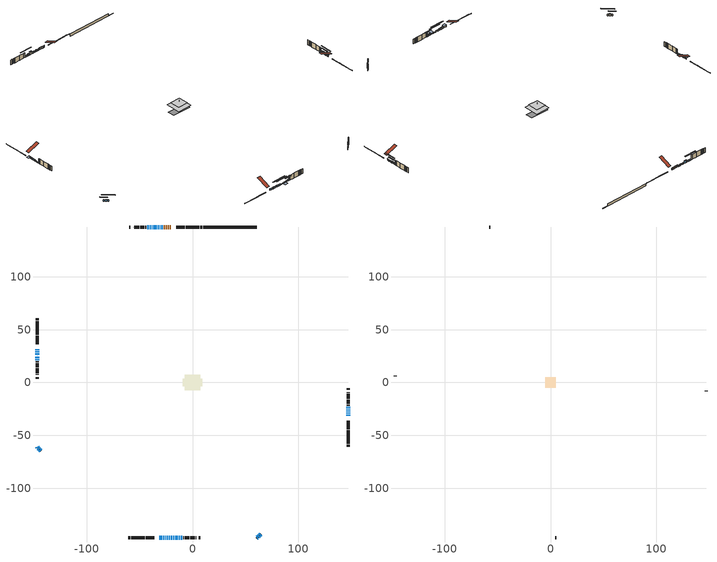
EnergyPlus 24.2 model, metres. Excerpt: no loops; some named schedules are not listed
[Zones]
conditioned space
 floor outside (Floor1 construction): -1.52,-1.52 -1.52,1.52 1.52,1.52 1.52,-1.52 z1.59
 floor adiabatic (AdiabaticFloorConstruction): -7.3,-7.3 -7.3,7.3 7.3,7.3 7.3,-7.3 z4.03
 floor foundation (Slab1 construction): -9.37,-3.36 -9.37,3.36 9.37,3.36 9.37,-3.36 z-0.91
 wall outside (RimJoist1 construction): 9.12,147.14 7.25,147.14 / -60.95,-147.14 -59.08,-147.14 / -147.14,60.95 -147.14,59.08 / 147.14,-60.95 147.14,-59.08 z1.59:1.89
 wall outside (RimJoist2 construction): 6.32,147.14 -6.6,147.14 / -58.15,-147.14 -45.23,-147.14 / -147.14,58.15 -147.14,45.23 / 147.14,-58.15 147.14,-45.23 z1.59:1.89
 wall outside (RimJoist3 construction): -7.53,147.14 -15.59,147.14 / -44.31,-147.14 -36.24,-147.14 / -147.14,44.31 -147.14,36.24 / 147.14,-44.31 147.14,-36.24 z1.59:1.89
 wall outside (AdiabaticWallConstruction 1): -20.53,147.14 -21.43,147.14 / -22.36,147.14 -23.37,147.14 / -24.3,147.14 -25.47,147.14 / -26.39,147.14 -27.3,147.14 z1.59:3.62
 wall outside (AdiabaticWallConstruction): -147.14,31.3 -147.14,30.34 z1.59:3.19; -147.14,-60.95 -146.43,-61.67 / -147.14,27.67 -147.14,26.42 / 60.95,-147.14 61.67,-146.43 / -27.88,-147.14 -26.87,-147.14 / -145.77,-62.32 -145.05,-63.04 / -144.4,-63.7 -143.68,-64.42 / -22.41,-147.14 -21.39,-147.14 / 62.32,-145.77 63.04,-145.05 / -20.46,-147.14 -19.27,-147.14 / 147.14,-23.86 147.14,-22.87 / 63.7,-144.4 64.42,-143.68 / -10.93,-147.14 -9.91,-147.14 z1.59:3.11; -31.3,-147.14 -28.81,-147.14 z1.59:3.06; -147.14,29.41 -147.14,28.6 / 147.14,-31.3 147.14,-30.69 / 147.14,-26.74 147.14,-26.12 z1.59:3.12; -28.23,147.14 -29.42,147.14 / -33.81,147.14 -34.55,147.14 / 147.14,-29.77 147.14,-29.18 z1.59:2.58; -30.35,147.14 -31.04,147.14 / -31.96,147.14 -32.88,147.14 z1.59:2.61; -35.48,147.14 -37.28,147.14 z1.59:3.95; -25.94,-147.14 -25.1,-147.14 / -24.17,-147.14 -23.33,-147.14 z1.59:2.81; -147.14,25.5 -147.14,25.09 z1.59:2.79; -147.14,24.16 -147.14,23.14 z1.59:2.51; -38.21,147.14 -38.74,147.14 z1.59:2.48; -39.67,147.14 -40.69,147.14 / -13.08,-147.14 -11.86,-147.14 z1.59:2.71; 147.14,-28.25 147.14,-27.66 z1.59:2.86; -41.61,147.14 -42.76,147.14 z1.59:3.01; -18.34,-147.14 -17.4,-147.14 z1.59:2.13; -16.47,-147.14 -14.01,-147.14 z1.59:2.33; -147.14,22.22 -147.14,20.99 z1.59:1.92; 147.14,-25.2 147.14,-24.79 z1.59:3.42
 wall outside (Wall1 construction): -43.69,147.14 -44.55,147.14 / -8.99,-147.14 -8.13,-147.14 / -147.14,20.07 -147.14,19.21 / 147.14,-21.94 147.14,-21.08 z1.59:6.47
 wall outside (Wall2 construction): -45.48,147.14 -49.49,147.14 / -7.2,-147.14 -3.19,-147.14 / -147.14,18.28 -147.14,14.27 / 147.14,-20.15 147.14,-16.14 z1.59:6.47
 wall outside (Wall3 construction): -50.42,147.14 -55,147.14 / -2.26,-147.14 2.33,-147.14 / -147.14,13.34 -147.14,8.75 / 147.14,-15.21 147.14,-10.63 z1.59:6.47
 wall outside (Wall4 construction): -55.93,147.14 -56.21,147.14 / 3.26,-147.14 3.54,-147.14 / -147.14,7.82 -147.14,7.54 / 147.14,-9.7 147.14,-9.42 z1.59:6.47
 wall outside (Wall6 construction): -58.82,147.14 -60.02,147.14 / 6.15,-147.14 7.35,-147.14 / -147.14,4.93 -147.14,3.73 / 147.14,-6.81 147.14,-5.61 z1.59:6.47
 wall foundation (FoundationWall1 construction): 10.05,147.14,-0.91 10.05,147.14,1.59 55.37,147.14,1.59 55.37,147.14,-0.81 60.95,147.14,-0.81 60.95,147.14,-0.91
 window (WindowConstruction 25): -147.14,31.3 -147.14,30.34 z1.59:3.19
 window (WindowConstruction 8): -147.14,-60.95 -146.43,-61.67 z1.59:3.11
 window (WindowConstruction 9): -31.3,-147.14 -28.81,-147.14 z1.59:3.06
 window (WindowConstruction 10): -147.14,29.41 -147.14,28.6 z1.59:3.11
 window (WindowConstruction 11): -147.14,27.67 -147.14,26.42 z1.59:3.11
 window (WindowConstruction 12): -28.23,147.14 -29.42,147.14 z1.59:2.58
 window (WindowConstruction 13): -30.35,147.14 -31.04,147.14 z1.59:2.6
 window (WindowConstruction 14): -31.97,147.14 -32.88,147.14 z1.59:2.6
 window (WindowConstruction 15): -33.81,147.14 -34.55,147.14 z1.59:2.58
 window (WindowConstruction 16): 147.14,-31.3 147.14,-30.69 z1.59:3.11
 window (WindowConstruction): -35.48,147.14 -37.28,147.14 z1.59:3.95
 window (WindowConstruction 17): 60.95,-147.14 61.67,-146.43 z1.59:3.11
 window (WindowConstruction 18): -27.88,-147.14 -26.87,-147.14 z1.59:3.11
 window (WindowConstruction 19): -145.77,-62.32 -145.05,-63.04 z1.59:3.11
 window (WindowConstruction 20): -25.94,-147.14 -25.1,-147.14 z1.59:2.81
 window (WindowConstruction 21): -24.17,-147.14 -23.33,-147.14 z1.59:2.81
 window (WindowConstruction 22): -147.14,25.5 -147.14,25.09 z1.59:2.78
 window (WindowConstruction 23): -147.14,24.16 -147.14,23.14 z1.59:2.5
 window (WindowConstruction 26): -38.21,147.14 -38.74,147.14 z1.59:2.48
 window (WindowConstruction 24): -39.67,147.14 -40.69,147.14 z1.59:2.71
 window (WindowConstruction 1): 147.14,-29.76 147.14,-29.18 z1.59:2.58
 window (WindowConstruction 27): 147.14,-28.25 147.14,-27.66 z1.59:2.86
 window (WindowConstruction 28): -41.62,147.14 -42.76,147.14 z1.59:3.01
 window (WindowConstruction 29): -144.39,-63.7 -143.68,-64.42 z1.59:3.11
 window (WindowConstruction 30): -22.41,-147.14 -21.39,-147.14 z1.59:3.11
 window (WindowConstruction 31): 62.32,-145.77 63.04,-145.05 z1.59:3.11
 window (WindowConstruction 32): -20.46,-147.14 -19.27,-147.14 z1.59:3.11
 window (WindowConstruction 33): -18.34,-147.14 -17.4,-147.14 z1.59:2.12
 window (WindowConstruction 34): -16.47,-147.14 -14.01,-147.14 z1.59:2.33
 window (WindowConstruction 35): -147.14,22.21 -147.14,20.99 z1.59:1.92
 window (WindowConstruction 2): 147.14,-26.74 147.14,-26.13 z1.59:3.11
 window (WindowConstruction 3): 147.14,-25.2 147.14,-24.79 z1.59:3.42
 window (WindowConstruction 4): 147.14,-23.86 147.14,-22.87 z1.59:3.11
 window (WindowConstruction 5): -13.08,-147.14 -11.86,-147.14 z1.59:2.71
 window (WindowConstruction 6): 63.7,-144.39 64.42,-143.68 z1.59:3.11
 window (WindowConstruction 7): -10.93,-147.14 -9.91,-147.14 z1.59:3.11
 door (Door): -20.53,147.14 -21.43,147.14 z1.59:3.62
 door (Door 1): -22.36,147.14 -23.37,147.14 z1.59:3.62
 door (Door 2): -24.3,147.14 -25.47,147.14 z1.59:3.62
 door (Door 3): -26.4,147.14 -27.3,147.14 z1.59:3.62
 ceiling adiabatic (AdiabaticFloorConstruction): 7.3,-7.3 7.3,7.3 -7.3,7.3 -7.3,-7.3 z4.03
attic - vented
 floor to conditioned space (Floor2 construction Reversed): -4.97,-4.97 -4.97,4.97 4.97,4.97 4.97,-4.97 z6.47
 floor to conditioned space (Floor3 construction Reversed): -2.8,-2.8 -2.8,2.8 2.8,2.8 2.8,-2.8 z6.47
 floor to conditioned space (Floor4 construction Reversed): -1.63,-1.63 -1.63,1.63 1.63,1.63 1.63,-1.63 z6.47
 wall outside (Wall5 construction): -57.14,147.14 -57.89,147.14 / 4.47,-147.14 5.22,-147.14 / -147.14,6.61 -147.14,5.86 / 147.14,-8.49 147.14,-7.74 z1.59:6.47
 roof outside (Roof1 construction): -19.6,147.14,6.47 -19.6,135.78,11.2 -16.52,135.78,11.2 -16.52,147.14,6.47; -32.23,-147.14,6.47 -32.23,-135.78,11.2 -35.31,-135.78,11.2 -35.31,-147.14,6.47; -147.14,32.23,6.47 -135.78,32.23,11.2 -135.78,35.31,11.2 -147.14,35.31,6.47; 147.14,-32.23,6.47 135.78,-32.23,11.2 135.78,-35.31,11.2 147.14,-35.31,6.47
shading: -147.14,30.04 -147.14,31.6 -150.2,31.6 -150.2,30.04 z3.49; -144.27,-63.82 -149.3,-58.79 -149.73,-59.22 -144.7,-64.26 z6.17; -28.51,-147.14 -31.6,-147.14 -31.6,-148.97 -28.51,-148.97 z3.36; -147.14,28.3 -147.14,29.71 -147.6,29.71 -147.6,28.3 z3.41; -147.14,26.13 -147.14,27.97 -147.6,27.97 -147.6,26.13 z3.41; -29.72,147.14 -27.93,147.14 -27.93,147.6 -29.72,147.6 z2.88; -31.34,147.14 -30.05,147.14 -30.05,147.6 -31.34,147.6 z2.9; -33.18,147.14 -31.67,147.14 -31.67,147.6 -33.18,147.6 z2.9; -34.85,147.14 -33.51,147.14 -33.51,147.6 -34.85,147.6 z2.88; 147.14,-30.39 147.14,-31.6 147.6,-31.6 147.6,-30.39 z3.41; -37.58,147.14 -35.18,147.14 -35.18,147.75 -37.58,147.75 z4.25; 61.88,-146.22 60.74,-147.36 61.06,-147.68 62.2,-146.54 z3.41; -26.57,-147.14 -28.18,-147.14 -28.18,-147.6 -26.57,-147.6 z3.41; -144.84,-63.25 -145.98,-62.11 -146.31,-62.44 -145.17,-63.58 z3.41; -24.8,-147.14 -26.24,-147.14 -26.24,-147.6 -24.8,-147.6 z3.11; -23.04,-147.14 -24.47,-147.14 -24.47,-147.6 -23.04,-147.6 z3.11; -147.14,24.79 -147.14,25.79 -147.6,25.79 -147.6,24.79 z3.08; -147.14,22.84 -147.14,24.46 -147.6,24.46 -147.6,22.84 z2.8; -39.04,147.14 -37.91,147.14 -37.91,148.36 -39.04,148.36 z2.78; -40.99,147.14 -39.37,147.14 -39.37,147.6 -40.99,147.6 z3.01; 147.14,-28.88 147.14,-30.06 147.75,-30.06 147.75,-28.88 z2.88; 147.14,-22.17 147.14,-33.74 147.75,-33.74 147.75,-22.17 z8.35; -48.25,147.14 -36.13,147.14 -36.13,147.75 -48.25,147.75 z8.5; -139.8,-68.3 -148.28,-59.82 -148.71,-60.25 -140.23,-68.73 z8.6; -15.9,-147.14 -27.89,-147.14 -27.89,-147.75 -15.9,-147.75 z8.6; 66.92,-141.17 58.44,-149.65 58.87,-150.08 67.35,-141.6 z8.6; -13.78,-147.14 -25.95,-147.14 -25.95,-147.75 -13.78,-147.75 z8.6; -11.91,-147.14 -23.83,-147.14 -23.83,-147.75 -11.91,-147.75 z7.61; -13.71,-147.14 -16.77,-147.14 -16.77,-150.8 -13.71,-150.8 z2.63; -147.14,20.7 -147.14,22.51 -147.6,22.51 -147.6,20.7 z2.22; 147.14,-23.07 147.14,-29.79 147.75,-29.79 147.75,-23.07 z6.17; 147.14,-24.49 147.14,-25.5 147.6,-25.5 147.6,-24.49 z3.72; 147.14,-22.57 147.14,-24.16 147.6,-24.16 147.6,-22.57 z3.41; -11.56,-147.14 -13.38,-147.14 -13.38,-147.75 -11.56,-147.75 z3.01; 66.57,-141.52 61.54,-146.55 61.97,-146.98 67,-141.95 z6.17; -6.86,-147.14 -13.98,-147.14 -13.98,-147.75 -6.86,-147.75 z6.17
[Building]
Building 1: Terrain=Suburbs
[Site:Location]
Calgary Intl AP_AB: Latitude {deg}=51.11; Longitude {deg}=-114.02; Time Zone {hr}=-7; Elevation {m}=1084; Keep Site Location Information=Yes
[Site:GroundTemperature:Shallow]
0.326196, -1.55603, -1.70677, -0.813554, 2.7722, 6.34125, 9.43543, 11.3955, 11.562, 9.96783, 6.95256, 3.49299
[Site:WaterMainsTemperature]
Calculation Method=Schedule; Temperature Schedule=mains temperature schedule
[Material] Roughness=Rough; Thermal Absorptance=0.9
Name | Thickness {m} | Conductivity {W/m-K} | Density {kg/m3} | Specific Heat {J/kg-K} | Solar Absorptance | Visible Absorptance
asphalt or fiberglass shingles | 0.00635 | 0.162714 | 1121.4 | 1465.45 | 0.4 | 0.4
ceiling loosefill ins | 0.169333 | 0.0480833 | 16.02 | 1046.75 | 0.7 | 0.7
ceiling stud and cavity | 0.1397 | 0.194453 | 65.682 | 1177.47 | 0.7 | 0.7
ceiling stud and cavity 1 | 0.1397 | 0.172847 | 65.682 | 1177.47 | 0.7 | 0.7
ceiling stud and cavity 2 | 0.1397 | 0.255102 | 65.682 | 1177.47 | 0.7 | 0.7
concrete 4.0 in. | 0.1016 | 1.803125 | 2242.8 | 837.4 | 0.7 | 0.7
concrete 8.0 in. | 0.2032 | 1.803125 | 2242.8 | 837.4 | 0.7 | 0.7
door material | 0.04445 | 0.053851 | 512.64 | 1214.23 | 0.7 | 0.7
exterior vertical ins | 0.00193091 | 0.029427 | 32.04 | 1214.23 | 0.7 | 0.7
floor covering | 0.0127 | 0.0433444 | 54.468 | 1339.84 | 0.6 | 0.6
floor rigid ins | 0.103632 | 0.029427 | 32.04 | 1214.23 | 0.7 | 0.7
floor rigid ins 1; wall rigid ins 1 | 0.512978 | 0.029427 | 32.04 | 1214.23 | 0.7 | 0.7
floor stud and cavity | 0.1397 | 0.0890235 | 92.3553 | 1139.71 | 0.7 | 0.7
floor stud and cavity 1 | 0.1397 | 1.75129 | 37.0049 | 1207.88 | 0.7 | 0.7
furniture material conditioned space 1 | 0.1524 | 0.115458 | 640.8 | 1214.23 | 0.6 | 0.6
gypsum board | 0.0127 | 0.160291 | 801 | 837.4 | 0.6 | 0.6
osb sheathing 0.5 in. | 0.0127 | 0.115458 | 512.64 | 1214.23 | 0.7 | 0.7
osb sheathing 0.75 in. | 0.01905 | 0.115458 | 512.64 | 1214.23 | 0.7 | 0.7
osb sheathing 2.0 in. | 0.0508 | 0.115458 | 512.64 | 1214.23 | 0.7 | 0.7
rim joist stud and cavity | 0.0508 | 0.0310689 | 125.044 | 1163.47 | 0.6 | 0.6
rim joist stud and cavity 1 | 0.0508 | 0.0308036 | 125.044 | 1163.47 | 0.6 | 0.6
wall rigid ins | 0.051816 | 0.029427 | 32.04 | 1214.23 | 0.7 | 0.7
wall stud and cavity | 0.1397 | 0.247165 | 139.0536 | 1170.24 | 0.7 | 0.7
wall stud and cavity 1 | 0.1397 | 0.239698 | 139.0536 | 1170.24 | 0.7 | 0.7
wall stud and cavity 2 | 0.1397 | 0.227335 | 139.0536 | 1170.24 | 0.7 | 0.7
wall stud and cavity 3 | 0.1397 | 0.299398 | 139.0536 | 1170.24 | 0.7 | 0.7
wall stud and cavity 4 | 0.0889 | 6.9971 | 50.32683 | 1063.81 | 0.6 | 0.6
wall stud and cavity 5 | 0.1397 | 0.0760127 | 139.0536 | 1170.24 | 0.7 | 0.7
wall stud and cavity 6 | 0.0889 | 0.380278 | 52.3479 | 1209.89 | 0.7 | 0.7
wall stud and cavity 7 | 0.0889 | 0.391764 | 83.0341 | 1211.67 | 0.7 | 0.7
wood siding | 0.0254 | 0.102417 | 544.68 | 1172.36 | 0.4 | 0.4
wood siding 1 | 0.00254 | 0.102417 | 544.68 | 1172.36 | 0.4 | 0.4
wood siding 2; wood siding 3; wood siding 4 | 0.0254 | 0.102417 | 544.68 | 1172.36 | 0.7 | 0.7
[WindowMaterial:SimpleGlazingSystem]
Name | U-Factor {W/m2-K} | Solar Heat Gain Coefficient
WindowMaterial | 2.79244 | 0.7
WindowMaterial 1 | 2.76859 | 0.51
WindowMaterial 10 | 2.78222 | 0.58
WindowMaterial 11 | 2.76462 | 0.62
WindowMaterial 12 | 2.77143 | 0.64
WindowMaterial 13 | 2.773703 | 0.54
WindowMaterial 14 | 2.76746 | 0.63
WindowMaterial 15 | 2.921331 | 0.67
WindowMaterial 16 | 2.77314 | 0.64
WindowMaterial 17 | 2.94177 | 0.65
WindowMaterial 18 | 3.03773 | 0.45
WindowMaterial 19 | 3.01388 | 0.48
WindowMaterial 2 | 2.961077 | 0.63
WindowMaterial 20 | 2.77541 | 0.65
WindowMaterial 21 | 1.95891 | 0.56
WindowMaterial 22 | 2.04294 | 0.5
WindowMaterial 23 | 2.77257 | 0.52
WindowMaterial 24 | 2.78052 | 0.67
WindowMaterial 25 | 2.78222 | 0.67
WindowMaterial 26 | 2.78449 | 0.59
WindowMaterial 27 | 2.74418 | 0.38
WindowMaterial 3 | 2.75497 | 0.59
WindowMaterial 4 | 2.779381 | 0.66
WindowMaterial 5 | 2.77825 | 0.66
WindowMaterial 6 | 2.77995 | 0.67
WindowMaterial 7 | 2.8867 | 0.7
WindowMaterial 8 | 2.75269 | 0.58
WindowMaterial 9 | 2.78279 | 0.68
[Construction]
AdiabaticFloorConstruction: floor stud and cavity 1, floor rigid ins 1, osb sheathing 0.75 in., floor covering
AdiabaticWallConstruction: wood siding 3, wall rigid ins 1, wall stud and cavity 6, gypsum board
AdiabaticWallConstruction 1: wood siding 4, wall rigid ins 1, wall stud and cavity 6, gypsum board
Door; Door 1; Door 2; Door 3: door material
Floor1 construction: floor stud and cavity, floor rigid ins, osb sheathing 0.75 in., floor covering
Floor2 construction Reversed: gypsum board, ceiling stud and cavity, ceiling loosefill ins
Floor3 construction Reversed: gypsum board, ceiling stud and cavity 1, ceiling loosefill ins
Floor4 construction Reversed: gypsum board, ceiling stud and cavity 2, ceiling loosefill ins
FoundationWall1 construction: concrete 8.0 in.
furniture construction conditioned space 1: furniture material conditioned space 1
PartitionWallConstruction: gypsum board, wall stud and cavity 7, gypsum board
RimJoist1 construction: wood siding 2, osb sheathing 2.0 in., rim joist stud and cavity
RimJoist2 construction; RimJoist3 construction: wood siding 2, osb sheathing 2.0 in., rim joist stud and cavity 1
Roof1 construction: asphalt or fiberglass shingles
Slab1 construction: concrete 4.0 in.
Wall1 construction: wood siding, wall rigid ins, osb sheathing 0.5 in., wall stud and cavity, gypsum board
Wall2 construction: wood siding, wall rigid ins, osb sheathing 0.5 in., wall stud and cavity 1, gypsum board
Wall3 construction: wood siding, wall rigid ins, osb sheathing 0.5 in., wall stud and cavity 2, gypsum board
Wall4 construction: wood siding, wall rigid ins, osb sheathing 0.5 in., wall stud and cavity 3, gypsum board
Wall5 construction: wood siding 1, wall stud and cavity 4
Wall6 construction: wood siding, osb sheathing 0.5 in., wall stud and cavity 5, gypsum board
WindowConstruction: WindowMaterial
WindowConstruction 1: WindowMaterial 1
WindowConstruction 10: WindowMaterial 8
WindowConstruction 11: WindowMaterial 9
WindowConstruction 12: WindowMaterial 10
WindowConstruction 13: WindowMaterial 11
WindowConstruction 14: WindowMaterial 12
WindowConstruction 15: WindowMaterial 13
WindowConstruction 16: WindowMaterial 14
WindowConstruction 17; WindowConstruction 29; WindowConstruction 30; WindowConstruction 31; WindowConstruction 6; WindowConstruction 7; WindowConstruction 8: WindowMaterial 6
WindowConstruction 18; WindowConstruction 19: WindowMaterial 15
WindowConstruction 2: WindowMaterial 2
WindowConstruction 20: WindowMaterial 16
WindowConstruction 21: WindowMaterial 17
WindowConstruction 22: WindowMaterial 18
WindowConstruction 23: WindowMaterial 19
WindowConstruction 24: WindowMaterial 20
WindowConstruction 25: WindowMaterial 21
WindowConstruction 26: WindowMaterial 22
WindowConstruction 27: WindowMaterial 23
WindowConstruction 28: WindowMaterial 24
WindowConstruction 3; WindowConstruction 33: WindowMaterial 3
WindowConstruction 32: WindowMaterial 25
WindowConstruction 34: WindowMaterial 26
WindowConstruction 35: WindowMaterial 27
WindowConstruction 4: WindowMaterial 4
WindowConstruction 5: WindowMaterial 5
WindowConstruction 9: WindowMaterial 7
[Zone] Multiplier=1; Part of Total Floor Area=Yes
Name | Volume {m3}
attic - vented | 106.915
conditioned space | 843.6
[Space]
Name | Zone | Volume {m3}
attic - vented 1 | attic - vented | 106.915
conditioned space 1 | conditioned space | 843.6
[ZoneInfiltration:EffectiveLeakageArea]
infil attic - vented 1: Zone or Space=attic - vented 1; Schedule=Always On Discrete; Effective Air Leakage Area {cm2}=4821.94; Stack Coefficient=0.000668479; Wind Coefficient=1.74688e-05
[ZoneMixing]
whole house fan mix: Zone or Space=attic - vented; Schedule=Always On Continuous; Design Flow Rate Calculation Method=Flow/Zone; Design Flow Rate {m3/s}=0; Source Zone or Space=conditioned space
[SurfaceProperty:ExposedFoundationPerimeter]
Slab1: Exposed Perimeter Calculation Method=TotalExposedPerimeter; Total Exposed Perimeter {m}=50.902
[InternalMass] Zone or ZoneList=conditioned space; Space or SpaceList=conditioned space 1
Name | Construction | Surface Area {m2}
furniture mass conditioned space 1 | furniture construction conditioned space 1 | 139.268
partition wall mass | PartitionWallConstruction | 348.17
[Lights]
interior lighting: Zone or ZoneList or Space or SpaceList=conditioned space 1; Schedule=interior lighting schedule; Design Level Calculation Method=LightingLevel; Lighting Level {W}=343.2; Return Air Fraction=0; Fraction Radiant=0.6; Fraction Visible=0.2; Fraction Replaceable=1
[People]
occupants: Zone or ZoneList or Space or SpaceList=conditioned space 1; Number of People Schedule=occupants schedule; Number of People Calculation Method=People; Number of People=3; Fraction Radiant=0.314171; Sensible Heat Fraction=0.56303; Activity Level Schedule=occupants activity schedule; Carbon Dioxide Generation Rate {m3/s-W}=0; Enable ASHRAE 55 Comfort Warnings=No; Mean Radiant Temperature Calculation Type=EnclosureAveraged
[ElectricEquipment] Zone or ZoneList or Space or SpaceList=conditioned space 1; Design Level Calculation Method=EquipmentLevel
Name | Schedule | Design Level {W} | Fraction Latent | Fraction Radiant | Fraction Lost
clothes dryer | clothes dryer schedule | 140.772 | 0.015 | 0.081 | 0.85
clothes washer | clothes washer schedule | 32.1985 | 0.03 | 0.162 | 0.7
cooking range | cooking range schedule | 215.147 | 0.08 | 0.432 | 0.2
dishwasher | dishwasher schedule | 66.8632 | 0.3 | 0.18 | 0.4
fridge | fridge schedule | 72.9452 | 0 | 0.6 | 0
mech vent bath fan 0 | mech vent bath fan 0 schedule | 50.2 | 0 | 0 | 1
mech vent bath fan 1 | mech vent bath fan 1 schedule | 50.2 | 0 | 0 | 1
mech vent bath fan 2 | mech vent bath fan 2 schedule | 50.2 | 0 | 0 | 1
mech vent house fan | mech vent house fan schedule | 0 | 0 | 0 | 1
mech vent house fan cfis | mech vent house fan cfis schedule | 0 | 0 | 0 | 0
mech vent range fan 0 | mech vent range fan 0 schedule | 57 | 0 | 0 | 1
misc plug loads | misc plug loads schedule | 494.7 | 0.045 | 0.513 | 0.1
whole house fan | Always On Discrete | 0 | 0 | 0 | 1
[OtherEquipment] Zone or ZoneList or Space or SpaceList=conditioned space 1; Design Level Calculation Method=EquipmentLevel
Name | Fuel Type | Schedule | Design Level {W} | Fraction Latent | Fraction Radiant | Fraction Lost
clothes dryer 1 | Electricity | clothes dryer schedule | 0 | 0.015 | 0.081 | 0.85
cooking range 1 | Electricity | cooking range schedule | 0 | 0.08 | 0.432 | 0.2
general water use latent | None | general water use schedule | 62.594 | 1 | 0 | 0
general water use sensible | None | general water use schedule | -61.6891 | 0 | 0.6 | 0
mech vent house fan latent load | None | Always On Discrete | 0 | 1 | 0 | 0
mech vent house fan sensible load | None | Always On Discrete | 0 | 0 | 0 | 0
water heater energy adjustment1 | NaturalGas | Always On Discrete | 0.01 | 0 | 0 | 1
[ZoneInfiltration:DesignFlowRate] Zone or ZoneList or Space or SpaceList=conditioned space 1; Schedule=Always On Discrete; Design Flow Rate Calculation Method=Flow/Zone; Design Flow Rate {m3/s}=0
infil flow; natural vent flow; whole house fan flow
[Foundation:Kiva]
Foundation Kiva 1: Initial Indoor Air Temperature {C}=18; Wall Height Above Grade {m}=1.58999; Wall Depth Below Slab {m}=0.2032; Custom Block Material Name 1=exterior vertical ins; Custom Block Depth 1 {m}=2.5; Custom Block X Position 1 {m}=0.2032; Custom Block Z Position 1 {m}=0
[Foundation:Kiva:Settings]
Soil Conductivity {W/m-K}=0.849921; Soil Density {kg/m3}=1842.3; Soil Specific Heat {J/kg-K}=418.7; Ground Solar Absorptivity=0.9; Ground Thermal Absorptivity=0.9; Ground Surface Roughness {m}=0.03; Far-Field Width {m}=40; Deep-Ground Boundary Condition=ZeroFlux; Deep-Ground Depth {m}=40; Minimum Cell Dimension {m}=0.2; Maximum Cell Growth Coefficient=3; Simulation Timestep=Timestep
[Exterior:Lights]
exterior lighting: Schedule=exterior lighting schedule; Design Level {W}=75.6
[Schedule:Constant]
Name | Hourly Value
Always On Continuous; mech vent house fan schedule; mech vent house fan cfis schedule; Always On Discrete | 1
occupants activity schedule | 117.228
fridge schedule | 0
[Schedule:Week:Daily]
interior lighting schedule Week Rule - Jan1-Jan27: interior lighting schedule day, interior lighting schedule day, interior lighting schedule day, interior lighting schedule day, interior lighting schedule day, interior lighting schedule day, interior lighting schedule day, interior lighting schedule default day, interior lighting schedule default day, interior lighting schedule default day, interior lighting schedule default day, interior lighting schedule default day
interior lighting schedule Week Rule - Jan28-Feb3: interior lighting schedule day, interior lighting schedule day, interior lighting schedule day, interior lighting schedule day, interior lighting schedule day 1, interior lighting schedule day 1, interior lighting schedule day 1, interior lighting schedule default day, interior lighting schedule default day, interior lighting schedule default day, interior lighting schedule default day, interior lighting schedule default day
interior lighting schedule Week Rule - Feb4-Feb24: interior lighting schedule day 1, interior lighting schedule day 1, interior lighting schedule day 1, interior lighting schedule day 1, interior lighting schedule day 1, interior lighting schedule day 1, interior lighting schedule day 1, interior lighting schedule default day, interior lighting schedule default day, interior lighting schedule default day, interior lighting schedule default day, interior lighting schedule default day
interior lighting schedule Week Rule - Feb25-Mar3: interior lighting schedule day 1, interior lighting schedule day 1, interior lighting schedule day 1, interior lighting schedule day 1, interior lighting schedule day 2, interior lighting schedule day 2, interior lighting schedule day 2, interior lighting schedule default day, interior lighting schedule default day, interior lighting schedule default day, interior lighting schedule default day, interior lighting schedule default day
interior lighting schedule Week Rule - Mar4-Mar31: interior lighting schedule day 2, interior lighting schedule day 2, interior lighting schedule day 2, interior lighting schedule day 2, interior lighting schedule day 2, interior lighting schedule day 2, interior lighting schedule day 2, interior lighting schedule default day, interior lighting schedule default day, interior lighting schedule default day, interior lighting schedule default day, interior lighting schedule default day
interior lighting schedule Week Rule - Apr1-Apr28: interior lighting schedule day 3, interior lighting schedule day 3, interior lighting schedule day 3, interior lighting schedule day 3, interior lighting schedule day 3, interior lighting schedule day 3, interior lighting schedule day 3, interior lighting schedule default day, interior lighting schedule default day, interior lighting schedule default day, interior lighting schedule default day, interior lighting schedule default day
interior lighting schedule Week Rule - Apr29-May5: interior lighting schedule day 3, interior lighting schedule day 3, interior lighting schedule day 4, interior lighting schedule day 4, interior lighting schedule day 4, interior lighting schedule day 4, interior lighting schedule day 4, interior lighting schedule default day, interior lighting schedule default day, interior lighting schedule default day, interior lighting schedule default day, interior lighting schedule default day
interior lighting schedule Week Rule - May6-May26: interior lighting schedule day 4, interior lighting schedule day 4, interior lighting schedule day 4, interior lighting schedule day 4, interior lighting schedule day 4, interior lighting schedule day 4, interior lighting schedule day 4, interior lighting schedule default day, interior lighting schedule default day, interior lighting schedule default day, interior lighting schedule default day, interior lighting schedule default day
interior lighting schedule Week Rule - May27-Jun2: interior lighting schedule day 4, interior lighting schedule day 4, interior lighting schedule day 4, interior lighting schedule day 4, interior lighting schedule day 4, interior lighting schedule day 5, interior lighting schedule day 5, interior lighting schedule default day, interior lighting schedule default day, interior lighting schedule default day, interior lighting schedule default day, interior lighting schedule default day
interior lighting schedule Week Rule - Jun3-Jun30: interior lighting schedule day 5, interior lighting schedule day 5, interior lighting schedule day 5, interior lighting schedule day 5, interior lighting schedule day 5, interior lighting schedule day 5, interior lighting schedule day 5, interior lighting schedule default day, interior lighting schedule default day, interior lighting schedule default day, interior lighting schedule default day, interior lighting schedule default day
interior lighting schedule Week Rule - Jul1-Jul28: interior lighting schedule day 6, interior lighting schedule day 6, interior lighting schedule day 6, interior lighting schedule day 6, interior lighting schedule day 6, interior lighting schedule day 6, interior lighting schedule day 6, interior lighting schedule default day, interior lighting schedule default day, interior lighting schedule default day, interior lighting schedule default day, interior lighting schedule default day
interior lighting schedule Week Rule - Jul29-Aug4: interior lighting schedule day 6, interior lighting schedule day 6, interior lighting schedule day 6, interior lighting schedule day 7, interior lighting schedule day 7, interior lighting schedule day 7, interior lighting schedule day 7, interior lighting schedule default day, interior lighting schedule default day, interior lighting schedule default day, interior lighting schedule default day, interior lighting schedule default day
interior lighting schedule Week Rule - Aug5-Aug25: interior lighting schedule day 7, interior lighting schedule day 7, interior lighting schedule day 7, interior lighting schedule day 7, interior lighting schedule day 7, interior lighting schedule day 7, interior lighting schedule day 7, interior lighting schedule default day, interior lighting schedule default day, interior lighting schedule default day, interior lighting schedule default day, interior lighting schedule default day
interior lighting schedule Week Rule - Aug26-Sep1: interior lighting schedule day 7, interior lighting schedule day 7, interior lighting schedule day 7, interior lighting schedule day 7, interior lighting schedule day 7, interior lighting schedule day 7, interior lighting schedule day 8, interior lighting schedule default day, interior lighting schedule default day, interior lighting schedule default day, interior lighting schedule default day, interior lighting schedule default day
interior lighting schedule Week Rule - Sep2-Sep29: interior lighting schedule day 8, interior lighting schedule day 8, interior lighting schedule day 8, interior lighting schedule day 8, interior lighting schedule day 8, interior lighting schedule day 8, interior lighting schedule day 8, interior lighting schedule default day, interior lighting schedule default day, interior lighting schedule default day, interior lighting schedule default day, interior lighting schedule default day
interior lighting schedule Week Rule - Sep30-Oct6: interior lighting schedule day 8, interior lighting schedule day 9, interior lighting schedule day 9, interior lighting schedule day 9, interior lighting schedule day 9, interior lighting schedule day 9, interior lighting schedule day 9, interior lighting schedule default day, interior lighting schedule default day, interior lighting schedule default day, interior lighting schedule default day, interior lighting schedule default day
interior lighting schedule Week Rule - Oct7-Oct27: interior lighting schedule day 9, interior lighting schedule day 9, interior lighting schedule day 9, interior lighting schedule day 9, interior lighting schedule day 9, interior lighting schedule day 9, interior lighting schedule day 9, interior lighting schedule default day, interior lighting schedule default day, interior lighting schedule default day, interior lighting schedule default day, interior lighting schedule default day
interior lighting schedule Week Rule - Oct28-Nov3: interior lighting schedule day 9, interior lighting schedule day 9, interior lighting schedule day 9, interior lighting schedule day 9, interior lighting schedule day 10, interior lighting schedule day 10, interior lighting schedule day 10, interior lighting schedule default day, interior lighting schedule default day, interior lighting schedule default day, interior lighting schedule default day, interior lighting schedule default day
interior lighting schedule Week Rule - Nov4-Nov24: interior lighting schedule day 10, interior lighting schedule day 10, interior lighting schedule day 10, interior lighting schedule day 10, interior lighting schedule day 10, interior lighting schedule day 10, interior lighting schedule day 10, interior lighting schedule default day, interior lighting schedule default day, interior lighting schedule default day, interior lighting schedule default day, interior lighting schedule default day
[Schedule:Year]
interior lighting schedule: interior lighting schedule Week Rule - Jan1-Jan27, 1, 1, 1, 27, interior lighting schedule Week Rule - Jan28-Feb3, 1, 28, 2, 3, interior lighting schedule Week Rule - Feb4-Feb24, 2, 4, 2, 24, interior lighting schedule Week Rule - Feb25-Mar3, 2, 25, 3, 3, interior lighting schedule Week Rule - Mar4-Mar31, 3, 4, 3, 31, interior lighting schedule Week Rule - Apr1-Apr28, 4, 1, 4, 28, interior lighting schedule Week Rule - Apr29-May5, 4, 29, 5, 5, interior lighting schedule Week Rule - May6-May26, 5, 6, 5, 26, interior lighting schedule Week Rule - May27-Jun2, 5, 27, 6, 2, interior lighting schedule Week Rule - Jun3-Jun30, 6, 3, 6, 30, interior lighting schedule Week Rule - Jul1-Jul28, 7, 1, 7, 28, interior lighting schedule Week Rule - Jul29-Aug4, 7, 29, 8, 4, interior lighting schedule Week Rule - Aug5-Aug25, 8, 5, 8, 25, interior lighting schedule Week Rule - Aug26-Sep1, 8, 26, 9, 1, interior lighting schedule Week Rule - Sep2-Sep29, 9, 2, 9, 29, interior lighting schedule Week Rule - Sep30-Oct6, 9, 30, 10, 6, interior lighting schedule Week Rule - Oct7-Oct27, 10, 7, 10, 27, interior lighting schedule Week Rule - Oct28-Nov3, 10, 28, 11, 3, interior lighting schedule Week Rule - Nov4-Nov24, 11, 4, 11, 24, interior lighting schedule Week Rule - Nov25-Dec1, 11, 25, 12, 1, interior lighting schedule Week Rule - Dec2-Dec31, 12, 2, 12, 31
occupants schedule: occupants schedule Week Rule - Jan1-Dec31, 1, 1, 12, 31
clothes dryer schedule: clothes dryer schedule Week Rule - Jan1-Dec31, 1, 1, 12, 31
clothes washer schedule: clothes washer schedule Week Rule - Jan1-Dec31, 1, 1, 12, 31
cooking range schedule: cooking range schedule Week Rule - Jan1-Dec31, 1, 1, 12, 31
dishwasher schedule: dishwasher schedule Week Rule - Jan1-Dec31, 1, 1, 12, 31
mech vent bath fan 0 schedule: mech vent bath fan 0 schedule Week Rule - Jan1-Dec31, 1, 1, 12, 31
mech vent bath fan 1 schedule: mech vent bath fan 1 schedule Week Rule - Jan1-Dec31, 1, 1, 12, 31
mech vent bath fan 2 schedule: mech vent bath fan 2 schedule Week Rule - Jan1-Dec31, 1, 1, 12, 31
mech vent range fan 0 schedule: mech vent range fan 0 schedule Week Rule - Jan1-Dec31, 1, 1, 12, 31
misc plug loads schedule: misc plug loads schedule Week Rule - Jan1-Dec31, 1, 1, 12, 31
general water use schedule: general water use schedule Week Rule - Jan1-Dec31, 1, 1, 12, 31
exterior lighting schedule: exterior lighting schedule Week Rule - Jan1-Jan27, 1, 1, 1, 27, exterior lighting schedule Week Rule - Jan28-Feb3, 1, 28, 2, 3, exterior lighting schedule Week Rule - Feb4-Feb24, 2, 4, 2, 24, exterior lighting schedule Week Rule - Feb25-Mar3, 2, 25, 3, 3, exterior lighting schedule Week Rule - Mar4-Mar31, 3, 4, 3, 31, exterior lighting schedule Week Rule - Apr1-Apr28, 4, 1, 4, 28, exterior lighting schedule Week Rule - Apr29-May5, 4, 29, 5, 5, exterior lighting schedule Week Rule - May6-May26, 5, 6, 5, 26, exterior lighting schedule Week Rule - May27-Jun2, 5, 27, 6, 2, exterior lighting schedule Week Rule - Jun3-Jun30, 6, 3, 6, 30, exterior lighting schedule Week Rule - Jul1-Jul28, 7, 1, 7, 28, exterior lighting schedule Week Rule - Jul29-Aug4, 7, 29, 8, 4, exterior lighting schedule Week Rule - Aug5-Aug25, 8, 5, 8, 25, exterior lighting schedule Week Rule - Aug26-Sep1, 8, 26, 9, 1, exterior lighting schedule Week Rule - Sep2-Sep29, 9, 2, 9, 29, exterior lighting schedule Week Rule - Sep30-Oct6, 9, 30, 10, 6, exterior lighting schedule Week Rule - Oct7-Oct27, 10, 7, 10, 27, exterior lighting schedule Week Rule - Oct28-Nov3, 10, 28, 11, 3, exterior lighting schedule Week Rule - Nov4-Nov24, 11, 4, 11, 24, exterior lighting schedule Week Rule - Nov25-Dec1, 11, 25, 12, 1, exterior lighting schedule Week Rule - Dec2-Dec31, 12, 2, 12, 31
[Schedule:Compact]
mains temperature schedule: Through: 01/01, For: AllDays, Until: 24:00, 5.30611, Through: 01/02, For: AllDays, Until: 24:00, 5.24556, Through: 01/03, For: AllDays, Until: 24:00, 5.18611, Through: 01/04, For: AllDays, Until: 24:00, 5.12778, Through: 01/05, For: AllDays, Until: 24:00, 5.07, Through: 01/06, For: AllDays, Until: 24:00, 5.01278, Through: 01/07, For: AllDays, Until: 24:00, 4.95722, Through: 01/08, For: AllDays, Until: 24:00, 4.90222, Through: 01/09, For: AllDays, Until: 24:00, 4.84778, Through: 01/10, For: AllDays, Until: 24:00, 4.795, Through: 01/11, For: AllDays, Until: 24:00, 4.74278, Through: 01/12, For: AllDays, Until: 24:00, 4.69167, Through: 01/13, For: AllDays, Until: 24:00, 4.64111, Through: 01/14, For: AllDays, Until: 24:00, 4.59222, Through: 01/15, For: AllDays, Until: 24:00, 4.54389, Through: 01/16, For: AllDays, Until: 24:00, 4.49722, Through: 01/17, For: AllDays, Until: 24:00, 4.45111, Through: 01/18, For: AllDays, Until: 24:00, 4.40611, Through: 01/19, For: AllDays, Until: 24:00, 4.36222, Through: 01/20, For: AllDays, Until: 24:00, 4.32, Through: 01/21, For: AllDays, Until: 24:00, 4.27833, Through: 01/22, For: AllDays, Until: 24:00, 4.23778, Through: 01/23, For: AllDays, Until: 24:00, 4.19833, Through: 01/24, For: AllDays, Until: 24:00, 4.16056, Through: 01/25, For: AllDays, Until: 24:00, 4.12333, Through: 01/26, For: AllDays, Until: 24:00, 4.08778, Through: 01/27, For: AllDays, Until: 24:00, 4.05278, Through: 01/28, For: AllDays, Until: 24:00, 4.01944, Through: 01/29, For: AllDays, Until: 24:00, 3.98722, Through: 01/30, For: AllDays, Until: 24:00, 3.95611, Through: 01/31, For: AllDays, Until: 24:00, 3.92667, Through: 02/01, For: AllDays, Until: 24:00, 3.89778, Through: 02/02, For: AllDays, Until: 24:00, 3.87056, Through: 02/03, For: AllDays, Until: 24:00, 3.84444, Through: 02/04, For: AllDays, Until: 24:00, 3.82, Through: 02/05, For: AllDays, Until: 24:00, 3.79611, Through: 02/06, For: AllDays, Until: 24:00, 3.77389, Through: 02/07, For: AllDays, Until: 24:00, 3.75333, Through: 02/08, For: AllDays, Until: 24:00, 3.73333, Through: 02/09, For: AllDays, Until: 24:00, 3.715, Through: 02/10, For: AllDays, Until: 24:00, 3.69778, Through: 02/11, For: AllDays, Until: 24:00, 3.68222, Through: 02/12, For: AllDays, Until: 24:00, 3.66778, Through: 02/13, For: AllDays, Until: 24:00, 3.65444, Through: 02/14, For: AllDays, Until: 24:00, 3.64278, Through: 02/15, For: AllDays, Until: 24:00, 3.63222, Through: 02/16, For: AllDays, Until: 24:00, 3.62278, Through: 02/17, For: AllDays, Until: 24:00, 3.615, Through: 02/18, For: AllDays, Until: 24:00, 3.60833, Through: 02/19, For: AllDays, Until: 24:00, 3.60333, Through: 02/20, For: AllDays, Until: 24:00, 3.59944, Through: 02/21, For: AllDays, Until: 24:00, 3.59667, Through: 02/22, For: AllDays, Until: 24:00, 3.59556, Through: 02/23, For: AllDays, Until: 24:00, 3.59556, Through: 02/24, For: AllDays, Until: 24:00, 3.59722, Through: 02/25, For: AllDays, Until: 24:00, 3.6, Through: 02/26, For: AllDays, Until: 24:00, 3.60389, Through: 02/27, For: AllDays, Until: 24:00, 3.60944, Through: 02/28, For: AllDays, Until: 24:00, 3.61611, Through: 03/01, For: AllDays, Until: 24:00, 3.62444, Through: 03/02, For: AllDays, Until: 24:00, 3.63333, Through: 03/03, For: AllDays, Until: 24:00, 3.64444, Through: 03/04, For: AllDays, Until: 24:00, 3.65611, Through: 03/05, For: AllDays, Until: 24:00, 3.67, Through: 03/06, For: AllDays, Until: 24:00, 3.68444, Through: 03/07, For: AllDays, Until: 24:00, 3.70056, Through: 03/08, For: AllDays, Until: 24:00, 3.71778, Through: 03/09, For: AllDays, Until: 24:00, 3.73611, Through: 03/10, For: AllDays, Until: 24:00, 3.75611, Through: 03/11, For: AllDays, Until: 24:00, 3.77722, Through: 03/12, For: AllDays, Until: 24:00, 3.79944, Through: 03/13, For: AllDays, Until: 24:00, 3.82333, Through: 03/14, For: AllDays, Until: 24:00, 3.84833, Through: 03/15, For: AllDays, Until: 24:00, 3.87444, Through: 03/16, For: AllDays, Until: 24:00, 3.90222, Through: 03/17, For: AllDays, Until: 24:00, 3.93056, Through: 03/18, For: AllDays, Until: 24:00, 3.96056, Through: 03/19, For: AllDays, Until: 24:00, 3.99167, Through: 03/20, For: AllDays, Until: 24:00, 4.02444, Through: 03/21, For: AllDays, Until: 24:00, 4.05778, Through: 03/22, For: AllDays, Until: 24:00, 4.09278, Through: 03/23, For: AllDays, Until: 24:00, 4.12833, Through: 03/24, For: AllDays, Until: 24:00, 4.16556, Through: 03/25, For: AllDays, Until: 24:00, 4.20389, Through: 03/26, For: AllDays, Until: 24:00, 4.24333, Through: 03/27, For: AllDays, Until: 24:00, 4.28389, Through: 03/28, For: AllDays, Until: 24:00, 4.32611, Through: 03/29, For: AllDays, Until: 24:00, 4.36889, Through: 03/30, For: AllDays, Until: 24:00, 4.41278, Through: 03/31, For: AllDays, Until: 24:00, 4.45778, Through: 04/01, For: AllDays, Until: 24:00, 4.50389, Through: 04/02, For: AllDays, Until: 24:00, 4.55111, Through: 04/03, For: AllDays, Until: 24:00, 4.59944, Through: 04/04, For: AllDays, Until: 24:00, 4.64833, Through: 04/05, For: AllDays, Until: 24:00, 4.69889, Through: 04/06, For: AllDays, Until: 24:00, 4.75, Through: 04/07, For: AllDays, Until: 24:00, 4.80222, Through: 04/08, For: AllDays, Until: 24:00, 4.85556, Through: 04/09, For: AllDays, Until: 24:00, 4.91, Through: 04/10, For: AllDays, Until: 24:00, 4.965, Through: 04/11, For: AllDays, Until: 24:00, 5.02111, Through: 04/12, For: AllDays, Until: 24:00, 5.07833, Through: 04/13, For: AllDays, Until: 24:00, 5.13611, Through: 04/14, For: AllDays, Until: 24:00, 5.195, Through: 04/15, For: AllDays, Until: 24:00, 5.25444, Through: 04/16, For: AllDays, Until: 24:00, 5.315, Through: 04/17, For: AllDays, Until: 24:00, 5.37611, Through: 04/18, For: AllDays, Until: 24:00, 5.43833, Through: 04/19, For: AllDays, Until: 24:00, 5.50111, Through: 04/20, For: AllDays, Until: 24:00, 5.565, Through: 04/21, For: AllDays, Until: 24:00, 5.62944, Through: 04/22, For: AllDays, Until: 24:00, 5.69444, Through: 04/23, For: AllDays, Until: 24:00, 5.76, Through: 04/24, For: AllDays, Until: 24:00, 5.82667, Through: 04/25, For: AllDays, Until: 24:00, 5.89389, Through: 04/26, For: AllDays, Until: 24:00, 5.96167, Through: 04/27, For: AllDays, Until: 24:00, 6.03056, Through: 04/28, For: AllDays, Until: 24:00, 6.09944, Through: 04/29, For: AllDays, Until: 24:00, 6.16944, Through: 04/30, For: AllDays, Until: 24:00, 6.23944, Through: 05/01, For: AllDays, Until: 24:00, 6.31056, Through: 05/02, For: AllDays, Until: 24:00, 6.38167, Through: 05/03, For: AllDays, Until: 24:00, 6.45333, Through: 05/04, For: AllDays, Until: 24:00, 6.52611, Through: 05/05, For: AllDays, Until: 24:00, 6.59889, Through: 05/06, For: AllDays, Until: 24:00, 6.67167, Through: 05/07, For: AllDays, Until: 24:00, 6.74556, Through: 05/08, For: AllDays, Until: 24:00, 6.81944, Through: 05/09, For: AllDays, Until: 24:00, 6.89389, Through: 05/10, For: AllDays, Until: 24:00, 6.96889, Through: 05/11, For: AllDays, Until: 24:00, 7.04389, Through: 05/12, For: AllDays, Until: 24:00, 7.11944, Through: 05/13, For: AllDays, Until: 24:00, 7.195, Through: 05/14, For: AllDays, Until: 24:00, 7.27111, Through: 05/15, For: AllDays, Until: 24:00, 7.34722, Through: 05/16, For: AllDays, Until: 24:00, 7.42389, Through: 05/17, For: AllDays, Until: 24:00, 7.50056, Through: 05/18, For: AllDays, Until: 24:00, 7.57722, Through: 05/19, For: AllDays, Until: 24:00, 7.65444, Through: 05/20, For: AllDays, Until: 24:00, 7.73167, Through: 05/21, For: AllDays, Until: 24:00, 7.80889, Through: 05/22, For: AllDays, Until: 24:00, 7.88611, Through: 05/23, For: AllDays, Until: 24:00, 7.96333, Through: 05/24, For: AllDays, Until: 24:00, 8.04111, Through: 05/25, For: AllDays, Until: 24:00, 8.11833, Through: 05/26, For: AllDays, Until: 24:00, 8.19611, Through: 05/27, For: AllDays, Until: 24:00, 8.27333, Through: 05/28, For: AllDays, Until: 24:00, 8.35056, Through: 05/29, For: AllDays, Until: 24:00, 8.42778, Through: 05/30, For: AllDays, Until: 24:00, 8.505, Through: 05/31, For: AllDays, Until: 24:00, 8.58222, Through: 06/01, For: AllDays, Until: 24:00, 8.65889, Through: 06/02, For: AllDays, Until: 24:00, 8.73556, Through: 06/03, For: AllDays, Until: 24:00, 8.81222, Through: 06/04, For: AllDays, Until: 24:00, 8.88889, Through: 06/05, For: AllDays, Until: 24:00, 8.965, Through: 06/06, For: AllDays, Until: 24:00, 9.04056, Through: 06/07, For: AllDays, Until: 24:00, 9.11611, Through: 06/08, For: AllDays, Until: 24:00, 9.19167, Through: 06/09, For: AllDays, Until: 24:00, 9.26667, Through: 06/10, For: AllDays, Until: 24:00, 9.34111, Through: 06/11, For: AllDays, Until: 24:00, 9.41556, Through: 06/12, For: AllDays, Until: 24:00, 9.48889, Through: 06/13, For: AllDays, Until: 24:00, 9.56278, Through: 06/14, For: AllDays, Until: 24:00, 9.63556, Through: 06/15, For: AllDays, Until: 24:00, 9.70833, Through: 06/16, For: AllDays, Until: 24:00, 9.78, Through: 06/17, For: AllDays, Until: 24:00, 9.85167, Through: 06/18, For: AllDays, Until: 24:00, 9.92278, Through: 06/19, For: AllDays, Until: 24:00, 9.99333, Through: 06/20, For: AllDays, Until: 24:00, 10.0633, Through: 06/21, For: AllDays, Until: 24:00, 10.1328, Through: 06/22, For: AllDays, Until: 24:00, 10.2011, Through: 06/23, For: AllDays, Until: 24:00, 10.2694, Through: 06/24, For: AllDays, Until: 24:00, 10.3367, Through: 06/25, For: AllDays, Until: 24:00, 10.4039, Through: 06/26, For: AllDays, Until: 24:00, 10.47, Through: 06/27, For: AllDays, Until: 24:00, 10.5356, Through: 06/28, For: AllDays, Until: 24:00, 10.6, Through: 06/29, For: AllDays, Until: 24:00, 10.6639, Through: 06/30, For: AllDays, Until: 24:00, 10.7272, Through: 07/01, For: AllDays, Until: 24:00, 10.7894, Through: 07/02, For: AllDays, Until: 24:00, 10.8511, Through: 07/03, For: AllDays, Until: 24:00, 10.9122, Through: 07/04, For: AllDays, Until: 24:00, 10.9722, Through: 07/05, For: AllDays, Until: 24:00, 11.0311, Through: 07/06, For: AllDays, Until: 24:00, 11.0894, Through: 07/07, For: AllDays, Until: 24:00, 11.1467, Through: 07/08, For: AllDays, Until: 24:00, 11.2033, Through: 07/09, For: AllDays, Until: 24:00, 11.2589, Through: 07/10, For: AllDays, Until: 24:00, 11.3133, Through: 07/11, For: AllDays, Until: 24:00, 11.3672, Through: 07/12, For: AllDays, Until: 24:00, 11.42, Through: 07/13, For: AllDays, Until: 24:00, 11.4717, Through: 07/14, For: AllDays, Until: 24:00, 11.5222, Through: 07/15, For: AllDays, Until: 24:00, 11.5717, Through: 07/16, For: AllDays, Until: 24:00, 11.6206, Through: 07/17, For: AllDays, Until: 24:00, 11.6683, Through: 07/18, For: AllDays, Until: 24:00, 11.715, Through: 07/19, For: AllDays, Until: 24:00, 11.76, Through: 07/20, For: AllDays, Until: 24:00, 11.8044, Through: 07/21, For: AllDays, Until: 24:00, 11.8478, Through: 07/22, For: AllDays, Until: 24:00, 11.89, Through: 07/23, For: AllDays, Until: 24:00, 11.9311, Through: 07/24, For: AllDays, Until: 24:00, 11.9711, Through: 07/25, For: AllDays, Until: 24:00, 12.01, Through: 07/26, For: AllDays, Until: 24:00, 12.0478, Through: 07/27, For: AllDays, Until: 24:00, 12.0839, Through: 07/28, For: AllDays, Until: 24:00, 12.1194, Through: 07/29, For: AllDays, Until: 24:00, 12.1533, Through: 07/30, For: AllDays, Until: 24:00, 12.1861, Through: 07/31, For: AllDays, Until: 24:00, 12.2178, Through: 08/01, For: AllDays, Until: 24:00, 12.2483, Through: 08/02, For: AllDays, Until: 24:00, 12.2778, Through: 08/03, For: AllDays, Until: 24:00, 12.3056, Through: 08/04, For: AllDays, Until: 24:00, 12.3322, Through: 08/05, For: AllDays, Until: 24:00, 12.3578, Through: 08/06, For: AllDays, Until: 24:00, 12.3822, Through: 08/07, For: AllDays, Until: 24:00, 12.405, Through: 08/08, For: AllDays, Until: 24:00, 12.4267, Through: 08/09, For: AllDays, Until: 24:00, 12.4472, Through: 08/10, For: AllDays, Until: 24:00, 12.4661, Through: 08/11, For: AllDays, Until: 24:00, 12.4839, Through: 08/12, For: AllDays, Until: 24:00, 12.5006, Through: 08/13, For: AllDays, Until: 24:00, 12.5156, Through: 08/14, For: AllDays, Until: 24:00, 12.5294, Through: 08/15, For: AllDays, Until: 24:00, 12.5422, Through: 08/16, For: AllDays, Until: 24:00, 12.5533, Through: 08/17, For: AllDays, Until: 24:00, 12.5633, Through: 08/18, For: AllDays, Until: 24:00, 12.5722, Through: 08/19, For: AllDays, Until: 24:00, 12.5794, Through: 08/20, For: AllDays, Until: 24:00, 12.585, Through: 08/21, For: AllDays, Until: 24:00, 12.59, Through: 08/22, For: AllDays, Until: 24:00, 12.5933, Through: 08/23, For: AllDays, Until: 24:00, 12.595, Through: 08/24, For: AllDays, Until: 24:00, 12.5961, Through: 08/25, For: AllDays, Until: 24:00, 12.595, Through: 08/26, For: AllDays, Until: 24:00, 12.5933, Through: 08/27, For: AllDays, Until: 24:00, 12.59, Through: 08/28, For: AllDays, Until: 24:00, 12.585, Through: 08/29, For: AllDays, Until: 24:00, 12.5789, Through: 08/30, For: AllDays, Until: 24:00, 12.5717, Through: 08/31, For: AllDays, Until: 24:00, 12.5633, Through: 09/01, For: AllDays, Until: 24:00, 12.5533, Through: 09/02, For: AllDays, Until: 24:00, 12.5417, Through: 09/03, For: AllDays, Until: 24:00, 12.5289, Through: 09/04, For: AllDays, Until: 24:00, 12.515, Through: 09/05, For: AllDays, Until: 24:00, 12.5, Through: 09/06, For: AllDays, Until: 24:00, 12.4833, Through: 09/07, For: AllDays, Until: 24:00, 12.4656, Through: 09/08, For: AllDays, Until: 24:00, 12.4467, Through: 09/09, For: AllDays, Until: 24:00, 12.4261, Through: 09/10, For: AllDays, Until: 24:00, 12.4044, Through: 09/11, For: AllDays, Until: 24:00, 12.3811, Through: 09/12, For: AllDays, Until: 24:00, 12.3572, Through: 09/13, For: AllDays, Until: 24:00, 12.3317, Through: 09/14, For: AllDays, Until: 24:00, 12.3044, Through: 09/15, For: AllDays, Until: 24:00, 12.2767, Through: 09/16, For: AllDays, Until: 24:00, 12.2472, Through: 09/17, For: AllDays, Until: 24:00, 12.2167, Through: 09/18, For: AllDays, Until: 24:00, 12.185, Through: 09/19, For: AllDays, Until: 24:00, 12.1522, Through: 09/20, For: AllDays, Until: 24:00, 12.1183, Through: 09/21, For: AllDays, Until: 24:00, 12.0828, Through: 09/22, For: AllDays, Until: 24:00, 12.0461, Through: 09/23, For: AllDays, Until: 24:00, 12.0089, Through: 09/24, For: AllDays, Until: 24:00, 11.97, Through: 09/25, For: AllDays, Until: 24:00, 11.93, Through: 09/26, For: AllDays, Until: 24:00, 11.8889, Through: 09/27, For: AllDays, Until: 24:00, 11.8467, Through: 09/28, For: AllDays, Until: 24:00, 11.8033, Through: 09/29, For: AllDays, Until: 24:00, 11.7589, Through: 09/30, For: AllDays, Until: 24:00, 11.7133, Through: 10/01, For: AllDays, Until: 24:00, 11.6667, Through: 10/02, For: AllDays, Until: 24:00, 11.6189, Through: 10/03, For: AllDays, Until: 24:00, 11.5706, Through: 10/04, For: AllDays, Until: 24:00, 11.5206, Through: 10/05, For: AllDays, Until: 24:00, 11.47, Through: 10/06, For: AllDays, Until: 24:00, 11.4183, Through: 10/07, For: AllDays, Until: 24:00, 11.3656, Through: 10/08, For: AllDays, Until: 24:00, 11.3117, Through: 10/09, For: AllDays, Until: 24:00, 11.2572, Through: 10/10, For: AllDays, Until: 24:00, 11.2017, Through: 10/11, For: AllDays, Until: 24:00, 11.145, Through: 10/12, For: AllDays, Until: 24:00, 11.0878, Through: 10/13, For: AllDays, Until: 24:00, 11.0294, Through: 10/14, For: AllDays, Until: 24:00, 10.97, Through: 10/15, For: AllDays, Until: 24:00, 10.91, Through: 10/16, For: AllDays, Until: 24:00, 10.8494, Through: 10/17, For: AllDays, Until: 24:00, 10.7878, Through: 10/18, For: AllDays, Until: 24:00, 10.725, Through: 10/19, For: AllDays, Until: 24:00, 10.6617, Through: 10/20, For: AllDays, Until: 24:00, 10.5978, Through: 10/21, For: AllDays, Until: 24:00, 10.5333, Through: 10/22, For: AllDays, Until: 24:00, 10.4678, Through: 10/23, For: AllDays, Until: 24:00, 10.4017, Through: 10/24, For: AllDays, Until: 24:00, 10.3344, Through: 10/25, For: AllDays, Until: 24:00, 10.2672, Through: 10/26, For: AllDays, Until: 24:00, 10.1989, Through: 10/27, For: AllDays, Until: 24:00, 10.1306, Through: 10/28, For: AllDays, Until: 24:00, 10.0611, Through: 10/29, For: AllDays, Until: 24:00, 9.99111, Through: 10/30, For: AllDays, Until: 24:00, 9.92056, Through: 10/31, For: AllDays, Until: 24:00, 9.84944, Through: 11/01, For: AllDays, Until: 24:00, 9.77778, Through: 11/02, For: AllDays, Until: 24:00, 9.70556, Through: 11/03, For: AllDays, Until: 24:00, 9.63333, Through: 11/04, For: AllDays, Until: 24:00, 9.56, Through: 11/05, For: AllDays, Until: 24:00, 9.48667, Through: 11/06, For: AllDays, Until: 24:00, 9.41278, Through: 11/07, For: AllDays, Until: 24:00, 9.33889, Through: 11/08, For: AllDays, Until: 24:00, 9.26389, Through: 11/09, For: AllDays, Until: 24:00, 9.18889, Through: 11/10, For: AllDays, Until: 24:00, 9.11389, Through: 11/11, For: AllDays, Until: 24:00, 9.03833, Through: 11/12, For: AllDays, Until: 24:00, 8.96222, Through: 11/13, For: AllDays, Until: 24:00, 8.88611, Through: 11/14, For: AllDays, Until: 24:00, 8.81, Through: 11/15, For: AllDays, Until: 24:00, 8.73333, Through: 11/16, For: AllDays, Until: 24:00, 8.65667, Through: 11/17, For: AllDays, Until: 24:00, 8.57944, Through: 11/18, For: AllDays, Until: 24:00, 8.50278, Through: 11/19, For: AllDays, Until: 24:00, 8.42556, Through: 11/20, For: AllDays, Until: 24:00, 8.34833, Through: 11/21, For: AllDays, Until: 24:00, 8.27056, Through: 11/22, For: AllDays, Until: 24:00, 8.19333, Through: 11/23, For: AllDays, Until: 24:00, 8.11611, Through: 11/24, For: AllDays, Until: 24:00, 8.03833, Through: 11/25, For: AllDays, Until: 24:00, 7.96111, Through: 11/26, For: AllDays, Until: 24:00, 7.88389, Through: 11/27, For: AllDays, Until: 24:00, 7.80611, Through: 11/28, For: AllDays, Until: 24:00, 7.72889, Through: 11/29, For: AllDays, Until: 24:00, 7.65222, Through: 11/30, For: AllDays, Until: 24:00, 7.575, Through: 12/01, For: AllDays, Until: 24:00, 7.49833, Through: 12/02, For: AllDays, Until: 24:00, 7.42167, Through: 12/03, For: AllDays, Until: 24:00, 7.345, Through: 12/04, For: AllDays, Until: 24:00, 7.26889, Through: 12/05, For: AllDays, Until: 24:00, 7.19278, Through: 12/06, For: AllDays, Until: 24:00, 7.11722, Through: 12/07, For: AllDays, Until: 24:00, 7.04167, Through: 12/08, For: AllDays, Until: 24:00, 6.96667, Through: 12/09, For: AllDays, Until: 24:00, 6.89167, Through: 12/10, For: AllDays, Until: 24:00, 6.81722, Through: 12/11, For: AllDays, Until: 24:00, 6.74333, Through: 12/12, For: AllDays, Until: 24:00, 6.66944, Through: 12/13, For: AllDays, Until: 24:00, 6.59611, Through: 12/14, For: AllDays, Until: 24:00, 6.52333, Through: 12/15, For: AllDays, Until: 24:00, 6.45111, Through: 12/16, For: AllDays, Until: 24:00, 6.37944, Through: 12/17, For: AllDays, Until: 24:00, 6.30778, Through: 12/18, For: AllDays, Until: 24:00, 6.23722, Through: 12/19, For: AllDays, Until: 24:00, 6.16667, Through: 12/20, For: AllDays, Until: 24:00, 6.09722, Through: 12/21, For: AllDays, Until: 24:00, 6.02833, Through: 12/22, For: AllDays, Until: 24:00, 5.95944, Through: 12/23, For: AllDays, Until: 24:00, 5.89167, Through: 12/24, For: AllDays, Until: 24:00, 5.82444, Through: 12/25, For: AllDays, Until: 24:00, 5.75833, Through: 12/26, For: AllDays, Until: 24:00, 5.69222, Through: 12/27, For: AllDays, Until: 24:00, 5.62722, Through: 12/28, For: AllDays, Until: 24:00, 5.56278, Through: 12/29, For: AllDays, Until: 24:00, 5.49889, Through: 12/30, For: AllDays, Until: 24:00, 5.43611, Through: 12/31, For: AllDays, Until: 24:00, 5.37444
